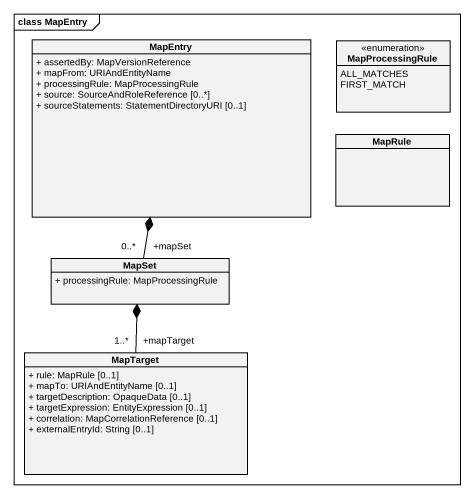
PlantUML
@startuml
mainframe class MapEntry
hide circle
hide empty members
skinparam classAttributeIconSize 0
class MapEntry {
  + assertedBy: MapVersionReference
  + mapFrom: URIAndEntityName
  + processingRule: MapProcessingRule
  + source: SourceAndRoleReference [0..*]
  + sourceStatements: StatementDirectoryURI [0..1]
}
enum MapProcessingRule {
  ALL_MATCHES
  FIRST_MATCH
}
class MapRule
class MapSet {
  + processingRule: MapProcessingRule
}
class MapTarget {
  + rule: MapRule [0..1]
  + mapTo: URIAndEntityName [0..1]
  + targetDescription: OpaqueData [0..1]
  + targetExpression: EntityExpression [0..1]
  + correlation: MapCorrelationReference [0..1]
  + externalEntryId: String [0..1]
}
MapSet "+mapSet\n0..*" -up-* MapEntry
MapTarget "+mapTarget\n1..*" -up-* MapSet
@enduml
